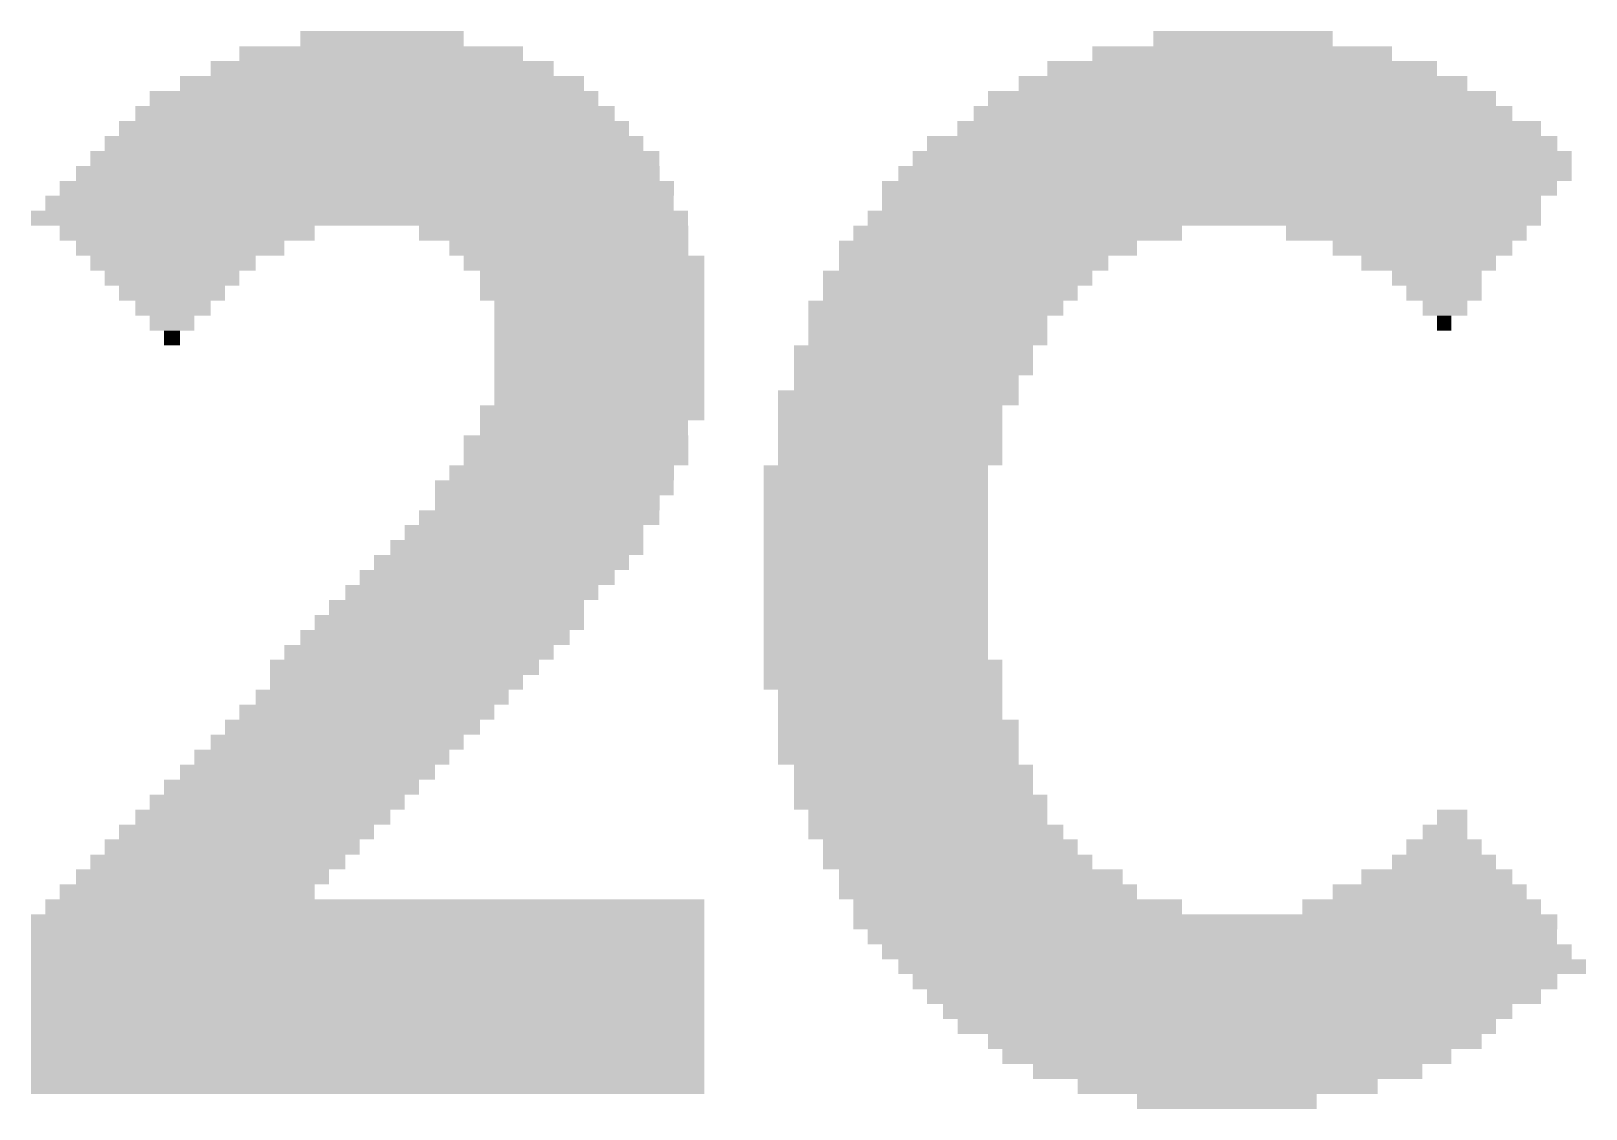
# Model space of a CAD drawing. Extents: x -50 to 50, y -28 to 28.
# Drawn here: x 0.16 to 2.36, y -18.531 to -17.007 of the extents above; entities that cross this region are included whole.
import ezdxf

# ---------------------------------------------------------------- set-up
doc = ezdxf.new("R2010")
doc.units = 0
doc.layers.add('200', color=132, linetype='CONTINUOUS')

# ---------------------------------------------------------------- blocks, each defined once
blk = doc.blocks.new('RECT')
blk.add_solid([(-0.5, -0.5), (0.5, -0.5), (-0.5, 0.5), (0.5, 0.5)])

msp = doc.modelspace()

# ---------------------------------------------------------------- block references
at = {"layer": '200'}
for p, xscale, yscale in [((0.6566, -17.018), 0.2311, 0.0213), ((1.8745, -17.018), 0.254, 0.0213), ((0.6553, -17.0392), 0.4013, 0.0211), ((1.8733, -17.0392), 0.4242, 0.0211), ((0.6566, -17.0603), 0.4851, 0.0211), ((1.8733, -17.0603), 0.5512, 0.0211), ((0.6566, -17.0815), 0.5715, 0.0213), ((1.8745, -17.0815), 0.635, 0.0213), ((0.6464, -17.1238), 0.6782, 0.0211), ((0.6452, -17.1027), 0.635, 0.0211), ((1.8745, -17.1238), 0.762, 0.0211), ((1.8733, -17.1027), 0.7188, 0.0211), ((0.6452, -17.145), 0.7214, 0.0213), ((1.8834, -17.145), 0.8255, 0.0213), ((0.6452, -17.1662), 0.762, 0.0211), ((1.8733, -17.1662), 0.8915, 0.0211), ((0.6464, -17.1873), 0.8052, 0.0211), ((1.8733, -17.1873), 0.9322, 0.0211), ((0.6363, -17.2085), 0.8255, 0.0213), ((1.8631, -17.2085), 0.9525, 0.0213), ((0.635, -17.2297), 0.8687, 0.0211), ((1.8415, -17.2297), 0.955, 0.0211), ((0.6248, -17.2508), 0.889, 0.0211), ((1.8301, -17.2508), 0.9322, 0.0211), ((0.6248, -17.272), 0.9296, 0.0213), ((1.8199, -17.272), 0.9525, 0.0213), ((0.381, -17.2932), 0.3607, 0.0211), ((0.8992, -17.2932), 0.381, 0.0211), ((1.5557, -17.2932), 0.4648, 0.0211), ((2.1057, -17.2932), 0.3404, 0.0211), ((0.3708, -17.3143), 0.2946, 0.0211), ((0.9208, -17.3143), 0.3378, 0.0211), ((1.5138, -17.3143), 0.4216, 0.0211), ((2.1285, -17.3143), 0.254, 0.0211), ((0.3607, -17.3355), 0.2337, 0.0213), ((0.9423, -17.3355), 0.3404, 0.0213), ((1.4935, -17.3355), 0.381, 0.0213), ((2.1374, -17.3355), 0.1905, 0.0213), ((0.3594, -17.3567), 0.1905, 0.0211), ((0.9538, -17.3567), 0.3175, 0.0211), ((1.4707, -17.3567), 0.381, 0.0211), ((2.1488, -17.3567), 0.127, 0.0211), ((0.3594, -17.3778), 0.1499, 0.0211), ((0.9538, -17.3778), 0.3175, 0.0211), ((1.4605, -17.3778), 0.3607, 0.0211), ((2.159, -17.3778), 0.1067, 0.0211), ((0.3607, -17.399), 0.1067, 0.0213), ((0.9639, -17.399), 0.2972, 0.0213), ((1.4402, -17.399), 0.3607, 0.0213), ((2.1603, -17.399), 0.0635, 0.0213), ((0.3594, -17.4202), 0.0635, 0.0211), ((0.9639, -17.4202), 0.2972, 0.0211), ((1.4287, -17.4202), 0.3378, 0.0211), ((2.159, -17.4202), 0.0203, 0.0211), ((0.3594, -17.4413), 0.0229, 0.0211), ((0.9639, -17.4413), 0.2972, 0.0211), ((1.4287, -17.4413), 0.3378, 0.0211), ((0.9639, -17.4625), 0.2972, 0.0213), ((1.4084, -17.4625), 0.3378, 0.0213), ((0.9639, -17.4837), 0.2972, 0.0211), ((1.4084, -17.4837), 0.3378, 0.0211), ((0.9639, -17.5048), 0.2972, 0.0211), ((1.3983, -17.5048), 0.3175, 0.0211), ((0.9639, -17.526), 0.2972, 0.0213), ((1.3868, -17.526), 0.3404, 0.0213), ((0.9538, -17.5472), 0.3175, 0.0211), ((1.3754, -17.5472), 0.3175, 0.0211), ((0.9423, -17.5683), 0.2946, 0.0211), ((1.3754, -17.5683), 0.3175, 0.0211), ((0.9309, -17.5895), 0.3175, 0.0213), ((1.3754, -17.5895), 0.3175, 0.0213), ((0.9309, -17.6107), 0.3175, 0.0211), ((1.3754, -17.6107), 0.3175, 0.0211), ((0.9106, -17.6318), 0.3175, 0.0211), ((1.3551, -17.6318), 0.3175, 0.0211), ((0.9004, -17.653), 0.3378, 0.0213), ((1.3551, -17.653), 0.3175, 0.0213), ((0.8788, -17.6953), 0.3404, 0.0211), ((0.8903, -17.6742), 0.3175, 0.0211), ((1.3551, -17.6742), 0.3175, 0.0211), ((1.3551, -17.6953), 0.3175, 0.0211), ((0.8573, -17.7165), 0.3378, 0.0213), ((1.3551, -17.7165), 0.3175, 0.0213), ((0.8471, -17.7377), 0.3581, 0.0211), ((1.3551, -17.7377), 0.3175, 0.0211), ((0.8255, -17.7588), 0.3607, 0.0211), ((1.3551, -17.7588), 0.3175, 0.0211), ((0.8052, -17.78), 0.3607, 0.0213), ((1.3551, -17.78), 0.3175, 0.0213), ((0.7836, -17.8012), 0.3581, 0.0211), ((1.3551, -17.8012), 0.3175, 0.0211), ((0.762, -17.8223), 0.3607, 0.0211), ((1.3551, -17.8223), 0.3175, 0.0211), ((0.7518, -17.8435), 0.381, 0.0213), ((1.3551, -17.8435), 0.3175, 0.0213), ((0.7315, -17.8647), 0.381, 0.0211), ((1.3551, -17.8647), 0.3175, 0.0211), ((0.7087, -17.8858), 0.381, 0.0211), ((1.3551, -17.8858), 0.3175, 0.0211), ((0.6883, -17.907), 0.381, 0.0213), ((1.3653, -17.907), 0.3378, 0.0213), ((0.6769, -17.9282), 0.3581, 0.0211), ((1.3653, -17.9282), 0.3378, 0.0211), ((0.6566, -17.9493), 0.3581, 0.0211), ((1.3754, -17.9493), 0.3175, 0.0211), ((0.635, -17.9705), 0.3607, 0.0213), ((1.3754, -17.9705), 0.3175, 0.0213), ((0.6147, -17.9917), 0.3607, 0.0211), ((1.3868, -17.9917), 0.3404, 0.0211), ((0.5931, -18.0128), 0.3581, 0.0211), ((1.3868, -18.0128), 0.3404, 0.0211), ((0.5715, -18.034), 0.3607, 0.0213), ((1.3868, -18.034), 0.3404, 0.0213), ((0.5512, -18.0552), 0.3607, 0.0211), ((1.4084, -18.0552), 0.3378, 0.0211), ((0.5283, -18.0763), 0.3607, 0.0211), ((1.4084, -18.0763), 0.3378, 0.0211), ((0.508, -18.0975), 0.3607, 0.0213), ((1.4186, -18.0975), 0.3581, 0.0213), ((0.4877, -18.1187), 0.3607, 0.0211), ((1.4287, -18.1187), 0.3378, 0.0211), ((2.1704, -18.1187), 0.0432, 0.0211), ((0.4648, -18.1398), 0.3607, 0.0211), ((1.4402, -18.1398), 0.3607, 0.0211), ((2.1603, -18.1398), 0.0635, 0.0211), ((0.4445, -18.161), 0.3607, 0.0213), ((1.4605, -18.161), 0.3607, 0.0213), ((2.159, -18.161), 0.1067, 0.0213), ((0.4242, -18.1822), 0.3607, 0.0211), ((1.4707, -18.1822), 0.381, 0.0211), ((2.159, -18.1822), 0.1473, 0.0211), ((0.4026, -18.2033), 0.3581, 0.0211), ((1.5037, -18.2033), 0.4013, 0.0211), ((2.1488, -18.2033), 0.2134, 0.0211), ((0.6464, -18.2457), 0.9322, 0.0211), ((0.381, -18.2245), 0.3607, 0.0213), ((1.5138, -18.2245), 0.4216, 0.0213), ((1.5557, -18.2457), 0.4648, 0.0211), ((2.1273, -18.2457), 0.3378, 0.0211), ((2.1387, -18.2245), 0.2743, 0.0213), ((0.6363, -18.2668), 0.9525, 0.0211), ((1.8212, -18.2668), 0.9957, 0.0211), ((0.6363, -18.288), 0.9525, 0.0213), ((1.8313, -18.288), 0.9754, 0.0213), ((0.6363, -18.3092), 0.9525, 0.0211), ((1.8517, -18.3092), 0.9754, 0.0211), ((0.6363, -18.3303), 0.9525, 0.0211), ((1.8733, -18.3303), 0.9728, 0.0211), ((0.6363, -18.3515), 0.9525, 0.0213), ((1.8631, -18.3515), 0.9119, 0.0213), ((0.6363, -18.3727), 0.9525, 0.0211), ((1.8618, -18.3727), 0.8687, 0.0211), ((0.6363, -18.3938), 0.9525, 0.0211), ((1.8529, -18.3938), 0.8052, 0.0211), ((0.6363, -18.415), 0.9525, 0.0213), ((1.8517, -18.415), 0.762, 0.0213), ((0.6363, -18.4362), 0.9525, 0.0211), ((1.8631, -18.4362), 0.6985, 0.0211), ((0.6363, -18.4573), 0.9525, 0.0211), ((1.8517, -18.4573), 0.635, 0.0211), ((0.6363, -18.4785), 0.9525, 0.0213), ((1.8529, -18.4785), 0.5512, 0.0213), ((0.6363, -18.4997), 0.9525, 0.0211), ((1.8529, -18.4997), 0.4242, 0.0211), ((1.8517, -18.5208), 0.254, 0.0211)]:
    msp.add_blockref('RECT', p, dxfattribs=dict(at, xscale=xscale, yscale=yscale))

doc.saveas('drawing.dxf')
